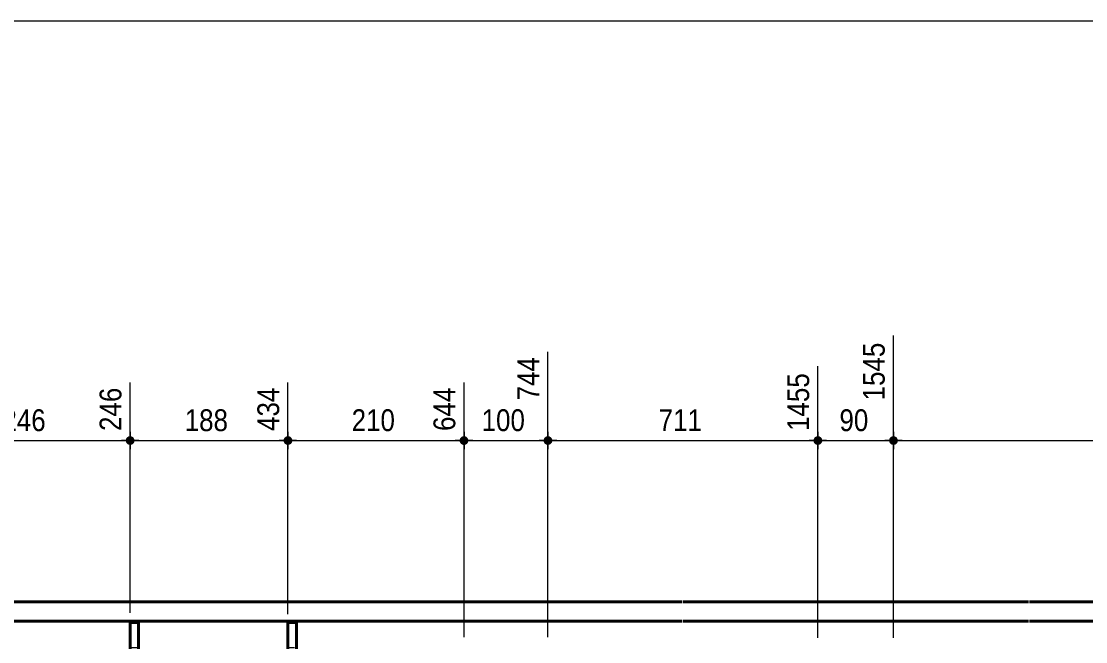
# Model space of a CAD drawing. Header units: millimetres. Extents: x 2 to 584, y 5 to 405.
# Drawn here: x 76.4 to 203.2, y 331.2 to 405 of the extents above; entities that cross this region are included whole.
import ezdxf

# ---------------------------------------------------------------- set-up
doc = ezdxf.new("R2010")
doc.units = ezdxf.units.MM
doc.linetypes.add('CACHE2', pattern=[1.190625, 0.79375, -0.396875])
for name, color, linetype, lineweight in [('Cache', 7, 'Continuous', 0), ('Cotation', 7, 'Continuous', 0), ('Feuille dessin', 5, 'Continuous', 0), ('Piece', 2, 'Continuous', 0)]:
    doc.layers.add(name, color=color, linetype=linetype, lineweight=lineweight)
doc.styles.add('ARIAL', font='ARIAL.TTF')

# ---------------------------------------------------------------- blocks, each defined once
blk = doc.blocks.new('*A19')
at = {"layer": 'Piece', "color": 2, "linetype": 'Continuous', "lineweight": 40}
for p, q in [((155.093762, 335.907446), (64.749763, 335.907446)), ((196.387693, 335.907446), (155.193762, 335.907446)), ((231.920548, 335.907446), (196.487693, 335.907446)), ((65.439763, 333.607446), (155.093762, 333.607446)), ((155.193762, 333.607446), (196.387693, 333.607446)), ((196.487693, 333.607446), (231.920548, 333.607446))]:
    blk.add_line(p, q, dxfattribs=at)
blk = doc.blocks.new('*A25')
at = {"layer": 'Cache', "color": 7, "linetype": 'CACHE2', "lineweight": 20}
for p, q in [((108.182629, 333.447446), (108.182629, 289.367447)), ((108.182629, 333.447446), (109.182629, 333.447446)), ((109.182629, 333.447446), (109.182629, 289.367447)), ((108.182629, 330.447446), (109.182629, 330.447446)), ((109.182629, 292.367447), (108.182629, 292.367447)), ((109.182629, 289.367447), (108.182629, 289.367447))]:
    blk.add_line(p, q, dxfattribs=at)
blk = doc.blocks.new('*A26')
at = {"layer": 'Cache', "color": 7, "linetype": 'CACHE2', "lineweight": 20}
for p, q in [((108.182629, 330.447446), (109.182629, 330.447446)), ((108.182629, 292.367447), (109.182629, 292.367447))]:
    blk.add_line(p, q, dxfattribs=at)
at = {"layer": 'Piece', "color": 2, "linetype": 'Continuous', "lineweight": 40}
for p, q in [((108.182629, 333.447446), (108.182629, 289.367447)), ((109.182629, 333.447446), (108.182629, 333.447446)), ((109.182629, 289.367447), (109.182629, 333.447446)), ((108.182629, 289.367447), (109.182629, 289.367447))]:
    blk.add_line(p, q, dxfattribs=at)
blk = doc.blocks.new('*A27')
at = {"layer": 'Cache', "color": 7, "linetype": 'CACHE2', "lineweight": 20}
for p, q in [((89.390077, 333.447446), (89.390077, 289.367447)), ((89.390077, 333.447446), (90.390077, 333.447446)), ((90.390077, 333.447446), (90.390077, 289.367447)), ((89.390077, 330.447446), (90.390077, 330.447446)), ((90.390077, 292.367447), (89.390077, 292.367447)), ((90.390077, 289.367447), (89.390077, 289.367447))]:
    blk.add_line(p, q, dxfattribs=at)
blk = doc.blocks.new('*A28')
at = {"layer": 'Cache', "color": 7, "linetype": 'CACHE2', "lineweight": 20}
for p, q in [((89.390077, 330.447446), (90.390077, 330.447446)), ((89.390077, 292.367447), (90.390077, 292.367447))]:
    blk.add_line(p, q, dxfattribs=at)
at = {"layer": 'Piece', "color": 2, "linetype": 'Continuous', "lineweight": 40}
for p, q in [((89.390077, 333.447446), (89.390077, 289.367447)), ((90.390077, 333.447446), (89.390077, 333.447446)), ((90.390077, 289.367447), (90.390077, 333.447446)), ((89.390077, 289.367447), (90.390077, 289.367447))]:
    blk.add_line(p, q, dxfattribs=at)
blk = doc.blocks.new('*A63')
at = {"layer": 'Feuille dessin', "linetype": 'Continuous', "lineweight": 0}
blk.add_line((579, 405), (5, 405), dxfattribs=at)
blk = doc.blocks.new('*A69')
at = {"layer": 'Cotation'}
for points in [[(64.72, 254.58), (64.7, 254.58), (64.67, 254.58), (64.65, 254.59), (64.62, 254.59), (64.6, 254.6), (64.57, 254.61), (64.55, 254.62), (64.53, 254.63), (64.5, 254.64), (64.48, 254.65), (64.46, 254.67), (64.44, 254.68), (64.42, 254.7), (64.4, 254.71), (64.38, 254.73), (64.36, 254.75), (64.35, 254.77), (64.33, 254.79), (64.32, 254.81), (64.3, 254.83), (64.29, 254.85), (64.28, 254.88), (64.27, 254.9), (64.26, 254.92), (64.25, 254.95), (64.25, 254.97), (64.24, 255), (64.24, 255.02), (64.23, 255.05), (64.23, 255.07), (64.23, 255.1), (64.23, 255.12), (64.23, 255.15), (64.24, 255.17), (64.24, 255.2), (64.25, 255.22), (64.25, 255.25), (64.26, 255.27), (64.27, 255.3), (64.28, 255.32), (64.29, 255.34), (64.3, 255.37), (64.32, 255.39), (64.33, 255.41), (64.35, 255.43), (64.36, 255.45), (64.38, 255.47), (64.4, 255.48), (64.42, 255.5), (64.44, 255.52), (64.46, 255.53), (64.48, 255.54), (64.5, 255.56), (64.53, 255.57), (64.55, 255.58), (64.57, 255.59), (64.6, 255.6), (64.62, 255.6), (64.65, 255.61), (64.67, 255.61), (64.7, 255.62), (64.72, 255.62), (64.75, 255.62), (64.78, 255.62), (64.8, 255.62), (64.83, 255.61), (64.85, 255.61), (64.88, 255.6), (64.9, 255.6), (64.92, 255.59), (64.95, 255.58), (64.97, 255.57), (64.99, 255.56), (65.02, 255.54), (65.04, 255.53), (65.06, 255.52), (65.08, 255.5), (65.1, 255.48), (65.12, 255.47), (65.14, 255.45), (65.15, 255.43), (65.17, 255.41), (65.18, 255.39), (65.2, 255.37), (65.21, 255.34), (65.22, 255.32), (65.23, 255.3), (65.24, 255.27), (65.25, 255.25), (65.25, 255.22), (65.26, 255.2), (65.26, 255.17), (65.27, 255.15), (65.27, 255.12), (65.27, 255.1), (65.27, 255.07), (65.27, 255.05), (65.26, 255.02), (65.26, 255), (65.25, 254.97), (65.25, 254.95), (65.24, 254.92), (65.23, 254.9), (65.22, 254.88), (65.21, 254.85), (65.2, 254.83), (65.18, 254.81), (65.17, 254.79), (65.15, 254.77), (65.14, 254.75), (65.12, 254.73), (65.1, 254.71), (65.08, 254.7), (65.06, 254.68), (65.04, 254.67), (65.02, 254.65), (64.99, 254.64), (64.97, 254.63), (64.95, 254.62), (64.92, 254.61), (64.9, 254.6), (64.88, 254.59), (64.85, 254.59), (64.83, 254.58), (64.8, 254.58), (64.78, 254.58), (64.75, 254.58)], [(79.42, 254.58), (79.4, 254.58), (79.37, 254.58), (79.35, 254.59), (79.32, 254.59), (79.3, 254.6), (79.27, 254.61), (79.25, 254.62), (79.23, 254.63), (79.2, 254.64), (79.18, 254.65), (79.16, 254.67), (79.14, 254.68), (79.12, 254.7), (79.1, 254.71), (79.08, 254.73), (79.06, 254.75), (79.05, 254.77), (79.03, 254.79), (79.02, 254.81), (79, 254.83), (78.99, 254.85), (78.98, 254.88), (78.97, 254.9), (78.96, 254.92), (78.95, 254.95), (78.95, 254.97), (78.94, 255), (78.94, 255.02), (78.93, 255.05), (78.93, 255.07), (78.93, 255.1), (78.93, 255.12), (78.93, 255.15), (78.94, 255.17), (78.94, 255.2), (78.95, 255.22), (78.95, 255.25), (78.96, 255.27), (78.97, 255.3), (78.98, 255.32), (78.99, 255.34), (79, 255.37), (79.02, 255.39), (79.03, 255.41), (79.05, 255.43), (79.06, 255.45), (79.08, 255.47), (79.1, 255.48), (79.12, 255.5), (79.14, 255.52), (79.16, 255.53), (79.18, 255.54), (79.2, 255.56), (79.23, 255.57), (79.25, 255.58), (79.27, 255.59), (79.3, 255.6), (79.32, 255.6), (79.35, 255.61), (79.37, 255.61), (79.4, 255.62), (79.42, 255.62), (79.45, 255.62), (79.48, 255.62), (79.5, 255.62), (79.53, 255.61), (79.55, 255.61), (79.58, 255.6), (79.6, 255.6), (79.62, 255.59), (79.65, 255.58), (79.67, 255.57), (79.69, 255.56), (79.72, 255.54), (79.74, 255.53), (79.76, 255.52), (79.78, 255.5), (79.8, 255.48), (79.82, 255.47), (79.84, 255.45), (79.85, 255.43), (79.87, 255.41), (79.88, 255.39), (79.9, 255.37), (79.91, 255.34), (79.92, 255.32), (79.93, 255.3), (79.94, 255.27), (79.95, 255.25), (79.95, 255.22), (79.96, 255.2), (79.96, 255.17), (79.97, 255.15), (79.97, 255.12), (79.97, 255.1), (79.97, 255.07), (79.97, 255.05), (79.96, 255.02), (79.96, 255), (79.95, 254.97), (79.95, 254.95), (79.94, 254.92), (79.93, 254.9), (79.92, 254.88), (79.91, 254.85), (79.9, 254.83), (79.88, 254.81), (79.87, 254.79), (79.85, 254.77), (79.84, 254.75), (79.82, 254.73), (79.8, 254.71), (79.78, 254.7), (79.76, 254.68), (79.74, 254.67), (79.72, 254.65), (79.69, 254.64), (79.67, 254.63), (79.65, 254.62), (79.62, 254.61), (79.6, 254.6), (79.58, 254.59), (79.55, 254.59), (79.53, 254.58), (79.5, 254.58), (79.48, 254.58), (79.45, 254.58)]]:
    blk.add_hatch(color=256, dxfattribs=at).paths.add_polyline_path(points, flags=17)
at = {"layer": 'Cotation', "linetype": 'Continuous', "lineweight": 0}
for p, q in [((64.75, 334.91), (64.75, 252.03)), ((79.45, 285.91), (79.45, 248.17)), ((64.75, 256.14), (64.75, 254.06)), ((79.45, 256.14), (79.45, 254.06)), ((65.79, 255.1), (63.71, 255.1)), ((64.75, 255.1), (63.71, 255.1)), ((64.75, 255.1), (79.45, 255.1)), ((80.49, 255.1), (78.41, 255.1)), ((79.45, 255.1), (80.49, 255.1))]:
    blk.add_line(p, q, dxfattribs=at)
at = {"layer": 'Cotation'}
for p in [(64.75, 255.1), (79.45, 255.1)]:
    blk.add_point(p, dxfattribs=at)
at = {"layer": 'Cotation', "style": 'ARIAL', "width": 0.85}
blk.add_text('147', height=2.6, dxfattribs=at).set_placement((69.21, 256.22))
for s, p in [('0', (63.71, 252.03)), ('147', (78.41, 248.17))]:
    blk.add_text(s, height=2.6, rotation=90.0002, dxfattribs=at).set_placement(p)
blk = doc.blocks.new('*A70')
at = {"layer": 'Cotation'}
for points in [[(64.72, 354.58), (64.7, 354.58), (64.67, 354.58), (64.65, 354.59), (64.62, 354.59), (64.6, 354.6), (64.57, 354.61), (64.55, 354.62), (64.53, 354.63), (64.5, 354.64), (64.48, 354.65), (64.46, 354.67), (64.44, 354.68), (64.42, 354.7), (64.4, 354.71), (64.38, 354.73), (64.36, 354.75), (64.35, 354.77), (64.33, 354.79), (64.32, 354.81), (64.3, 354.83), (64.29, 354.85), (64.28, 354.88), (64.27, 354.9), (64.26, 354.92), (64.25, 354.95), (64.25, 354.97), (64.24, 355), (64.24, 355.02), (64.23, 355.05), (64.23, 355.07), (64.23, 355.1), (64.23, 355.12), (64.23, 355.15), (64.24, 355.17), (64.24, 355.2), (64.25, 355.22), (64.25, 355.25), (64.26, 355.27), (64.27, 355.3), (64.28, 355.32), (64.29, 355.34), (64.3, 355.37), (64.32, 355.39), (64.33, 355.41), (64.35, 355.43), (64.36, 355.45), (64.38, 355.47), (64.4, 355.48), (64.42, 355.5), (64.44, 355.52), (64.46, 355.53), (64.48, 355.54), (64.5, 355.56), (64.53, 355.57), (64.55, 355.58), (64.57, 355.59), (64.6, 355.6), (64.62, 355.6), (64.65, 355.61), (64.67, 355.61), (64.7, 355.62), (64.72, 355.62), (64.75, 355.62), (64.78, 355.62), (64.8, 355.62), (64.83, 355.61), (64.85, 355.61), (64.88, 355.6), (64.9, 355.6), (64.92, 355.59), (64.95, 355.58), (64.97, 355.57), (64.99, 355.56), (65.02, 355.54), (65.04, 355.53), (65.06, 355.52), (65.08, 355.5), (65.1, 355.48), (65.12, 355.47), (65.14, 355.45), (65.15, 355.43), (65.17, 355.41), (65.18, 355.39), (65.2, 355.37), (65.21, 355.34), (65.22, 355.32), (65.23, 355.3), (65.24, 355.27), (65.25, 355.25), (65.25, 355.22), (65.26, 355.2), (65.26, 355.17), (65.27, 355.15), (65.27, 355.12), (65.27, 355.1), (65.27, 355.07), (65.27, 355.05), (65.26, 355.02), (65.26, 355), (65.25, 354.97), (65.25, 354.95), (65.24, 354.92), (65.23, 354.9), (65.22, 354.88), (65.21, 354.85), (65.2, 354.83), (65.18, 354.81), (65.17, 354.79), (65.15, 354.77), (65.14, 354.75), (65.12, 354.73), (65.1, 354.71), (65.08, 354.7), (65.06, 354.68), (65.04, 354.67), (65.02, 354.65), (64.99, 354.64), (64.97, 354.63), (64.95, 354.62), (64.92, 354.61), (64.9, 354.6), (64.88, 354.59), (64.85, 354.59), (64.83, 354.58), (64.8, 354.58), (64.78, 354.58), (64.75, 354.58)], [(89.36, 354.58), (89.34, 354.58), (89.31, 354.58), (89.29, 354.59), (89.26, 354.59), (89.24, 354.6), (89.21, 354.61), (89.19, 354.62), (89.17, 354.63), (89.14, 354.64), (89.12, 354.65), (89.1, 354.67), (89.08, 354.68), (89.06, 354.7), (89.04, 354.71), (89.02, 354.73), (89, 354.75), (88.99, 354.77), (88.97, 354.79), (88.96, 354.81), (88.94, 354.83), (88.93, 354.85), (88.92, 354.88), (88.91, 354.9), (88.9, 354.92), (88.89, 354.95), (88.89, 354.97), (88.88, 355), (88.88, 355.02), (88.87, 355.05), (88.87, 355.07), (88.87, 355.1), (88.87, 355.12), (88.87, 355.15), (88.88, 355.17), (88.88, 355.2), (88.89, 355.22), (88.89, 355.25), (88.9, 355.27), (88.91, 355.3), (88.92, 355.32), (88.93, 355.34), (88.94, 355.37), (88.96, 355.39), (88.97, 355.41), (88.99, 355.43), (89, 355.45), (89.02, 355.47), (89.04, 355.48), (89.06, 355.5), (89.08, 355.52), (89.1, 355.53), (89.12, 355.54), (89.14, 355.56), (89.17, 355.57), (89.19, 355.58), (89.21, 355.59), (89.24, 355.6), (89.26, 355.6), (89.29, 355.61), (89.31, 355.61), (89.34, 355.62), (89.36, 355.62), (89.39, 355.62), (89.42, 355.62), (89.44, 355.62), (89.47, 355.61), (89.49, 355.61), (89.52, 355.6), (89.54, 355.6), (89.57, 355.59), (89.59, 355.58), (89.61, 355.57), (89.64, 355.56), (89.66, 355.54), (89.68, 355.53), (89.7, 355.52), (89.72, 355.5), (89.74, 355.48), (89.76, 355.47), (89.78, 355.45), (89.79, 355.43), (89.81, 355.41), (89.82, 355.39), (89.84, 355.37), (89.85, 355.34), (89.86, 355.32), (89.87, 355.3), (89.88, 355.27), (89.89, 355.25), (89.89, 355.22), (89.9, 355.2), (89.9, 355.17), (89.91, 355.15), (89.91, 355.12), (89.91, 355.1), (89.91, 355.07), (89.91, 355.05), (89.9, 355.02), (89.9, 355), (89.89, 354.97), (89.89, 354.95), (89.88, 354.92), (89.87, 354.9), (89.86, 354.88), (89.85, 354.85), (89.84, 354.83), (89.82, 354.81), (89.81, 354.79), (89.79, 354.77), (89.78, 354.75), (89.76, 354.73), (89.74, 354.71), (89.72, 354.7), (89.7, 354.68), (89.68, 354.67), (89.66, 354.65), (89.64, 354.64), (89.61, 354.63), (89.59, 354.62), (89.57, 354.61), (89.54, 354.6), (89.52, 354.59), (89.49, 354.59), (89.47, 354.58), (89.44, 354.58), (89.42, 354.58), (89.39, 354.58)]]:
    blk.add_hatch(color=256, dxfattribs=at).paths.add_polyline_path(points, flags=17)
at = {"layer": 'Cotation', "linetype": 'Continuous', "lineweight": 0}
for p, q in [((89.39, 334.61), (89.39, 362.02)), ((64.75, 336.91), (64.75, 358.17)), ((65.79, 355.1), (63.71, 355.1)), ((64.75, 355.1), (63.71, 355.1)), ((64.75, 356.14), (64.75, 354.06)), ((64.75, 355.1), (89.39, 355.1)), ((90.43, 355.1), (88.35, 355.1)), ((89.39, 356.14), (89.39, 354.06)), ((89.39, 355.1), (90.43, 355.1))]:
    blk.add_line(p, q, dxfattribs=at)
at = {"layer": 'Cotation'}
for p in [(64.75, 355.1), (89.39, 355.1)]:
    blk.add_point(p, dxfattribs=at)
at = {"layer": 'Cotation', "style": 'ARIAL', "width": 0.85}
for s, p in [('246', (88.35, 356.24)), ('0', (63.71, 356.24))]:
    blk.add_text(s, height=2.6, rotation=90.0002, dxfattribs=at).set_placement(p)
blk.add_text('246', height=2.6, dxfattribs=at).set_placement((74.18, 356.22))
blk = doc.blocks.new('*A103')
at = {"layer": 'Cotation'}
for points in [[(89.36, 354.58), (89.34, 354.58), (89.31, 354.58), (89.29, 354.59), (89.26, 354.59), (89.24, 354.6), (89.21, 354.61), (89.19, 354.62), (89.17, 354.63), (89.14, 354.64), (89.12, 354.65), (89.1, 354.67), (89.08, 354.68), (89.06, 354.7), (89.04, 354.71), (89.02, 354.73), (89, 354.75), (88.99, 354.77), (88.97, 354.79), (88.96, 354.81), (88.94, 354.83), (88.93, 354.85), (88.92, 354.88), (88.91, 354.9), (88.9, 354.92), (88.89, 354.95), (88.89, 354.97), (88.88, 355), (88.88, 355.02), (88.87, 355.05), (88.87, 355.07), (88.87, 355.1), (88.87, 355.12), (88.87, 355.15), (88.88, 355.17), (88.88, 355.2), (88.89, 355.22), (88.89, 355.25), (88.9, 355.27), (88.91, 355.3), (88.92, 355.32), (88.93, 355.34), (88.94, 355.37), (88.96, 355.39), (88.97, 355.41), (88.99, 355.43), (89, 355.45), (89.02, 355.47), (89.04, 355.48), (89.06, 355.5), (89.08, 355.52), (89.1, 355.53), (89.12, 355.54), (89.14, 355.56), (89.17, 355.57), (89.19, 355.58), (89.21, 355.59), (89.24, 355.6), (89.26, 355.6), (89.29, 355.61), (89.31, 355.61), (89.34, 355.62), (89.36, 355.62), (89.39, 355.62), (89.42, 355.62), (89.44, 355.62), (89.47, 355.61), (89.49, 355.61), (89.52, 355.6), (89.54, 355.6), (89.57, 355.59), (89.59, 355.58), (89.61, 355.57), (89.64, 355.56), (89.66, 355.54), (89.68, 355.53), (89.7, 355.52), (89.72, 355.5), (89.74, 355.48), (89.76, 355.47), (89.78, 355.45), (89.79, 355.43), (89.81, 355.41), (89.82, 355.39), (89.84, 355.37), (89.85, 355.34), (89.86, 355.32), (89.87, 355.3), (89.88, 355.27), (89.89, 355.25), (89.89, 355.22), (89.9, 355.2), (89.9, 355.17), (89.91, 355.15), (89.91, 355.12), (89.91, 355.1), (89.91, 355.07), (89.91, 355.05), (89.9, 355.02), (89.9, 355), (89.89, 354.97), (89.89, 354.95), (89.88, 354.92), (89.87, 354.9), (89.86, 354.88), (89.85, 354.85), (89.84, 354.83), (89.82, 354.81), (89.81, 354.79), (89.79, 354.77), (89.78, 354.75), (89.76, 354.73), (89.74, 354.71), (89.72, 354.7), (89.7, 354.68), (89.68, 354.67), (89.66, 354.65), (89.64, 354.64), (89.61, 354.63), (89.59, 354.62), (89.57, 354.61), (89.54, 354.6), (89.52, 354.59), (89.49, 354.59), (89.47, 354.58), (89.44, 354.58), (89.42, 354.58), (89.39, 354.58)], [(108.16, 354.58), (108.13, 354.58), (108.11, 354.58), (108.08, 354.59), (108.06, 354.59), (108.03, 354.6), (108.01, 354.61), (107.98, 354.62), (107.96, 354.63), (107.94, 354.64), (107.92, 354.65), (107.89, 354.67), (107.87, 354.68), (107.85, 354.7), (107.83, 354.71), (107.81, 354.73), (107.8, 354.75), (107.78, 354.77), (107.76, 354.79), (107.75, 354.81), (107.74, 354.83), (107.72, 354.85), (107.71, 354.88), (107.7, 354.9), (107.69, 354.92), (107.69, 354.95), (107.68, 354.97), (107.67, 355), (107.67, 355.02), (107.67, 355.05), (107.66, 355.07), (107.66, 355.1), (107.66, 355.12), (107.67, 355.15), (107.67, 355.17), (107.67, 355.2), (107.68, 355.22), (107.69, 355.25), (107.69, 355.27), (107.7, 355.3), (107.71, 355.32), (107.72, 355.34), (107.74, 355.37), (107.75, 355.39), (107.76, 355.41), (107.78, 355.43), (107.8, 355.45), (107.81, 355.47), (107.83, 355.48), (107.85, 355.5), (107.87, 355.52), (107.89, 355.53), (107.92, 355.54), (107.94, 355.56), (107.96, 355.57), (107.98, 355.58), (108.01, 355.59), (108.03, 355.6), (108.06, 355.6), (108.08, 355.61), (108.11, 355.61), (108.13, 355.62), (108.16, 355.62), (108.18, 355.62), (108.21, 355.62), (108.23, 355.62), (108.26, 355.61), (108.28, 355.61), (108.31, 355.6), (108.33, 355.6), (108.36, 355.59), (108.38, 355.58), (108.4, 355.57), (108.43, 355.56), (108.45, 355.54), (108.47, 355.53), (108.49, 355.52), (108.51, 355.5), (108.53, 355.48), (108.55, 355.47), (108.57, 355.45), (108.58, 355.43), (108.6, 355.41), (108.61, 355.39), (108.63, 355.37), (108.64, 355.34), (108.65, 355.32), (108.66, 355.3), (108.67, 355.27), (108.68, 355.25), (108.69, 355.22), (108.69, 355.2), (108.7, 355.17), (108.7, 355.15), (108.7, 355.12), (108.7, 355.1), (108.7, 355.07), (108.7, 355.05), (108.7, 355.02), (108.69, 355), (108.69, 354.97), (108.68, 354.95), (108.67, 354.92), (108.66, 354.9), (108.65, 354.88), (108.64, 354.85), (108.63, 354.83), (108.61, 354.81), (108.6, 354.79), (108.58, 354.77), (108.57, 354.75), (108.55, 354.73), (108.53, 354.71), (108.51, 354.7), (108.49, 354.68), (108.47, 354.67), (108.45, 354.65), (108.43, 354.64), (108.4, 354.63), (108.38, 354.62), (108.36, 354.61), (108.33, 354.6), (108.31, 354.59), (108.28, 354.59), (108.26, 354.58), (108.23, 354.58), (108.21, 354.58), (108.18, 354.58)]]:
    blk.add_hatch(color=256, dxfattribs=at).paths.add_polyline_path(points, flags=17)
at = {"layer": 'Cotation', "linetype": 'Continuous', "lineweight": 0}
for p, q in [((89.39, 334.61), (89.39, 362.02)), ((108.18, 334.45), (108.18, 362.02)), ((90.43, 355.1), (88.35, 355.1)), ((89.39, 355.1), (88.35, 355.1)), ((89.39, 356.14), (89.39, 354.06)), ((89.39, 355.1), (108.18, 355.1)), ((109.22, 355.1), (107.14, 355.1)), ((108.18, 356.14), (108.18, 354.06)), ((108.18, 355.1), (109.22, 355.1))]:
    blk.add_line(p, q, dxfattribs=at)
at = {"layer": 'Cotation'}
for p in [(89.39, 355.1), (108.18, 355.1)]:
    blk.add_point(p, dxfattribs=at)
at = {"layer": 'Cotation', "style": 'ARIAL', "width": 0.85}
blk.add_text('434', height=2.6, rotation=90.0002, dxfattribs=at).set_placement((107.14, 356.24))
blk.add_text('188', height=2.6, dxfattribs=at).set_placement((95.89, 356.22))
blk = doc.blocks.new('*A104')
at = {"layer": 'Cotation'}
for points in [[(108.16, 354.58), (108.13, 354.58), (108.11, 354.58), (108.08, 354.59), (108.06, 354.59), (108.03, 354.6), (108.01, 354.61), (107.98, 354.62), (107.96, 354.63), (107.94, 354.64), (107.92, 354.65), (107.89, 354.67), (107.87, 354.68), (107.85, 354.7), (107.83, 354.71), (107.81, 354.73), (107.8, 354.75), (107.78, 354.77), (107.76, 354.79), (107.75, 354.81), (107.74, 354.83), (107.72, 354.85), (107.71, 354.88), (107.7, 354.9), (107.69, 354.92), (107.69, 354.95), (107.68, 354.97), (107.67, 355), (107.67, 355.02), (107.67, 355.05), (107.66, 355.07), (107.66, 355.1), (107.66, 355.12), (107.67, 355.15), (107.67, 355.17), (107.67, 355.2), (107.68, 355.22), (107.69, 355.25), (107.69, 355.27), (107.7, 355.3), (107.71, 355.32), (107.72, 355.34), (107.74, 355.37), (107.75, 355.39), (107.76, 355.41), (107.78, 355.43), (107.8, 355.45), (107.81, 355.47), (107.83, 355.48), (107.85, 355.5), (107.87, 355.52), (107.89, 355.53), (107.92, 355.54), (107.94, 355.56), (107.96, 355.57), (107.98, 355.58), (108.01, 355.59), (108.03, 355.6), (108.06, 355.6), (108.08, 355.61), (108.11, 355.61), (108.13, 355.62), (108.16, 355.62), (108.18, 355.62), (108.21, 355.62), (108.23, 355.62), (108.26, 355.61), (108.28, 355.61), (108.31, 355.6), (108.33, 355.6), (108.36, 355.59), (108.38, 355.58), (108.4, 355.57), (108.43, 355.56), (108.45, 355.54), (108.47, 355.53), (108.49, 355.52), (108.51, 355.5), (108.53, 355.48), (108.55, 355.47), (108.57, 355.45), (108.58, 355.43), (108.6, 355.41), (108.61, 355.39), (108.63, 355.37), (108.64, 355.34), (108.65, 355.32), (108.66, 355.3), (108.67, 355.27), (108.68, 355.25), (108.69, 355.22), (108.69, 355.2), (108.7, 355.17), (108.7, 355.15), (108.7, 355.12), (108.7, 355.1), (108.7, 355.07), (108.7, 355.05), (108.7, 355.02), (108.69, 355), (108.69, 354.97), (108.68, 354.95), (108.67, 354.92), (108.66, 354.9), (108.65, 354.88), (108.64, 354.85), (108.63, 354.83), (108.61, 354.81), (108.6, 354.79), (108.58, 354.77), (108.57, 354.75), (108.55, 354.73), (108.53, 354.71), (108.51, 354.7), (108.49, 354.68), (108.47, 354.67), (108.45, 354.65), (108.43, 354.64), (108.4, 354.63), (108.38, 354.62), (108.36, 354.61), (108.33, 354.6), (108.31, 354.59), (108.28, 354.59), (108.26, 354.58), (108.23, 354.58), (108.21, 354.58), (108.18, 354.58)], [(129.12, 354.58), (129.09, 354.58), (129.07, 354.58), (129.04, 354.59), (129.02, 354.59), (128.99, 354.6), (128.97, 354.61), (128.95, 354.62), (128.92, 354.63), (128.9, 354.64), (128.88, 354.65), (128.86, 354.67), (128.84, 354.68), (128.82, 354.7), (128.8, 354.71), (128.78, 354.73), (128.76, 354.75), (128.74, 354.77), (128.73, 354.79), (128.71, 354.81), (128.7, 354.83), (128.69, 354.85), (128.68, 354.88), (128.66, 354.9), (128.66, 354.92), (128.65, 354.95), (128.64, 354.97), (128.64, 355), (128.63, 355.02), (128.63, 355.05), (128.63, 355.07), (128.63, 355.1), (128.63, 355.12), (128.63, 355.15), (128.63, 355.17), (128.64, 355.2), (128.64, 355.22), (128.65, 355.25), (128.66, 355.27), (128.66, 355.3), (128.68, 355.32), (128.69, 355.34), (128.7, 355.37), (128.71, 355.39), (128.73, 355.41), (128.74, 355.43), (128.76, 355.45), (128.78, 355.47), (128.8, 355.48), (128.82, 355.5), (128.84, 355.52), (128.86, 355.53), (128.88, 355.54), (128.9, 355.56), (128.92, 355.57), (128.95, 355.58), (128.97, 355.59), (128.99, 355.6), (129.02, 355.6), (129.04, 355.61), (129.07, 355.61), (129.09, 355.62), (129.12, 355.62), (129.15, 355.62), (129.17, 355.62), (129.2, 355.62), (129.22, 355.61), (129.25, 355.61), (129.27, 355.6), (129.3, 355.6), (129.32, 355.59), (129.34, 355.58), (129.37, 355.57), (129.39, 355.56), (129.41, 355.54), (129.43, 355.53), (129.45, 355.52), (129.48, 355.5), (129.49, 355.48), (129.51, 355.47), (129.53, 355.45), (129.55, 355.43), (129.56, 355.41), (129.58, 355.39), (129.59, 355.37), (129.6, 355.34), (129.62, 355.32), (129.63, 355.3), (129.63, 355.27), (129.64, 355.25), (129.65, 355.22), (129.66, 355.2), (129.66, 355.17), (129.66, 355.15), (129.66, 355.12), (129.67, 355.1), (129.66, 355.07), (129.66, 355.05), (129.66, 355.02), (129.66, 355), (129.65, 354.97), (129.64, 354.95), (129.63, 354.92), (129.63, 354.9), (129.62, 354.88), (129.6, 354.85), (129.59, 354.83), (129.58, 354.81), (129.56, 354.79), (129.55, 354.77), (129.53, 354.75), (129.51, 354.73), (129.49, 354.71), (129.48, 354.7), (129.45, 354.68), (129.43, 354.67), (129.41, 354.65), (129.39, 354.64), (129.37, 354.63), (129.34, 354.62), (129.32, 354.61), (129.3, 354.6), (129.27, 354.59), (129.25, 354.59), (129.22, 354.58), (129.2, 354.58), (129.17, 354.58), (129.15, 354.58)]]:
    blk.add_hatch(color=256, dxfattribs=at).paths.add_polyline_path(points, flags=17)
at = {"layer": 'Cotation', "linetype": 'Continuous', "lineweight": 0}
for p, q in [((108.18, 334.45), (108.18, 362.02)), ((129.15, 331.71), (129.15, 362.02)), ((109.22, 355.1), (107.14, 355.1)), ((108.18, 355.1), (107.14, 355.1)), ((108.18, 356.14), (108.18, 354.06)), ((108.18, 355.1), (129.15, 355.1)), ((130.19, 355.1), (128.11, 355.1)), ((129.15, 356.14), (129.15, 354.06)), ((129.15, 355.1), (130.19, 355.1))]:
    blk.add_line(p, q, dxfattribs=at)
at = {"layer": 'Cotation'}
for p in [(108.18, 355.1), (129.15, 355.1)]:
    blk.add_point(p, dxfattribs=at)
at = {"layer": 'Cotation', "style": 'ARIAL', "width": 0.85}
blk.add_text('644', height=2.6, rotation=90.0002, dxfattribs=at).set_placement((128.11, 356.24))
blk.add_text('210', height=2.6, dxfattribs=at).set_placement((115.77, 356.22))
blk = doc.blocks.new('*A105')
at = {"layer": 'Cotation'}
for points in [[(129.12, 354.58), (129.09, 354.58), (129.07, 354.58), (129.04, 354.59), (129.02, 354.59), (128.99, 354.6), (128.97, 354.61), (128.95, 354.62), (128.92, 354.63), (128.9, 354.64), (128.88, 354.65), (128.86, 354.67), (128.84, 354.68), (128.82, 354.7), (128.8, 354.71), (128.78, 354.73), (128.76, 354.75), (128.74, 354.77), (128.73, 354.79), (128.71, 354.81), (128.7, 354.83), (128.69, 354.85), (128.68, 354.88), (128.66, 354.9), (128.66, 354.92), (128.65, 354.95), (128.64, 354.97), (128.64, 355), (128.63, 355.02), (128.63, 355.05), (128.63, 355.07), (128.63, 355.1), (128.63, 355.12), (128.63, 355.15), (128.63, 355.17), (128.64, 355.2), (128.64, 355.22), (128.65, 355.25), (128.66, 355.27), (128.66, 355.3), (128.68, 355.32), (128.69, 355.34), (128.7, 355.37), (128.71, 355.39), (128.73, 355.41), (128.74, 355.43), (128.76, 355.45), (128.78, 355.47), (128.8, 355.48), (128.82, 355.5), (128.84, 355.52), (128.86, 355.53), (128.88, 355.54), (128.9, 355.56), (128.92, 355.57), (128.95, 355.58), (128.97, 355.59), (128.99, 355.6), (129.02, 355.6), (129.04, 355.61), (129.07, 355.61), (129.09, 355.62), (129.12, 355.62), (129.15, 355.62), (129.17, 355.62), (129.2, 355.62), (129.22, 355.61), (129.25, 355.61), (129.27, 355.6), (129.3, 355.6), (129.32, 355.59), (129.34, 355.58), (129.37, 355.57), (129.39, 355.56), (129.41, 355.54), (129.43, 355.53), (129.45, 355.52), (129.48, 355.5), (129.49, 355.48), (129.51, 355.47), (129.53, 355.45), (129.55, 355.43), (129.56, 355.41), (129.58, 355.39), (129.59, 355.37), (129.6, 355.34), (129.62, 355.32), (129.63, 355.3), (129.63, 355.27), (129.64, 355.25), (129.65, 355.22), (129.66, 355.2), (129.66, 355.17), (129.66, 355.15), (129.66, 355.12), (129.67, 355.1), (129.66, 355.07), (129.66, 355.05), (129.66, 355.02), (129.66, 355), (129.65, 354.97), (129.64, 354.95), (129.63, 354.92), (129.63, 354.9), (129.62, 354.88), (129.6, 354.85), (129.59, 354.83), (129.58, 354.81), (129.56, 354.79), (129.55, 354.77), (129.53, 354.75), (129.51, 354.73), (129.49, 354.71), (129.48, 354.7), (129.45, 354.68), (129.43, 354.67), (129.41, 354.65), (129.39, 354.64), (129.37, 354.63), (129.34, 354.62), (129.32, 354.61), (129.3, 354.6), (129.27, 354.59), (129.25, 354.59), (129.22, 354.58), (129.2, 354.58), (129.17, 354.58), (129.15, 354.58)], [(139.12, 354.58), (139.09, 354.58), (139.07, 354.58), (139.04, 354.59), (139.02, 354.59), (138.99, 354.6), (138.97, 354.61), (138.95, 354.62), (138.92, 354.63), (138.9, 354.64), (138.88, 354.65), (138.86, 354.67), (138.84, 354.68), (138.82, 354.7), (138.8, 354.71), (138.78, 354.73), (138.76, 354.75), (138.74, 354.77), (138.73, 354.79), (138.71, 354.81), (138.7, 354.83), (138.69, 354.85), (138.68, 354.88), (138.66, 354.9), (138.66, 354.92), (138.65, 354.95), (138.64, 354.97), (138.64, 355), (138.63, 355.02), (138.63, 355.05), (138.63, 355.07), (138.63, 355.1), (138.63, 355.12), (138.63, 355.15), (138.63, 355.17), (138.64, 355.2), (138.64, 355.22), (138.65, 355.25), (138.66, 355.27), (138.66, 355.3), (138.68, 355.32), (138.69, 355.34), (138.7, 355.37), (138.71, 355.39), (138.73, 355.41), (138.74, 355.43), (138.76, 355.45), (138.78, 355.47), (138.8, 355.48), (138.82, 355.5), (138.84, 355.52), (138.86, 355.53), (138.88, 355.54), (138.9, 355.56), (138.92, 355.57), (138.95, 355.58), (138.97, 355.59), (138.99, 355.6), (139.02, 355.6), (139.04, 355.61), (139.07, 355.61), (139.09, 355.62), (139.12, 355.62), (139.15, 355.62), (139.17, 355.62), (139.2, 355.62), (139.22, 355.61), (139.25, 355.61), (139.27, 355.6), (139.3, 355.6), (139.32, 355.59), (139.34, 355.58), (139.37, 355.57), (139.39, 355.56), (139.41, 355.54), (139.43, 355.53), (139.45, 355.52), (139.48, 355.5), (139.49, 355.48), (139.51, 355.47), (139.53, 355.45), (139.55, 355.43), (139.56, 355.41), (139.58, 355.39), (139.59, 355.37), (139.6, 355.34), (139.62, 355.32), (139.63, 355.3), (139.63, 355.27), (139.64, 355.25), (139.65, 355.22), (139.66, 355.2), (139.66, 355.17), (139.66, 355.15), (139.66, 355.12), (139.67, 355.1), (139.66, 355.07), (139.66, 355.05), (139.66, 355.02), (139.66, 355), (139.65, 354.97), (139.64, 354.95), (139.63, 354.92), (139.63, 354.9), (139.62, 354.88), (139.6, 354.85), (139.59, 354.83), (139.58, 354.81), (139.56, 354.79), (139.55, 354.77), (139.53, 354.75), (139.51, 354.73), (139.49, 354.71), (139.48, 354.7), (139.45, 354.68), (139.43, 354.67), (139.41, 354.65), (139.39, 354.64), (139.37, 354.63), (139.34, 354.62), (139.32, 354.61), (139.3, 354.6), (139.27, 354.59), (139.25, 354.59), (139.22, 354.58), (139.2, 354.58), (139.17, 354.58), (139.15, 354.58)]]:
    blk.add_hatch(color=256, dxfattribs=at).paths.add_polyline_path(points, flags=17)
at = {"layer": 'Cotation', "linetype": 'Continuous', "lineweight": 0}
for p, q in [((139.15, 331.71), (139.15, 365.66)), ((129.15, 331.71), (129.15, 362.02)), ((130.19, 355.1), (128.11, 355.1)), ((129.15, 355.1), (128.11, 355.1)), ((129.15, 356.14), (129.15, 354.06)), ((129.15, 355.1), (139.15, 355.1)), ((140.19, 355.1), (138.11, 355.1)), ((139.15, 356.14), (139.15, 354.06)), ((139.15, 355.1), (140.19, 355.1))]:
    blk.add_line(p, q, dxfattribs=at)
at = {"layer": 'Cotation'}
for p in [(129.15, 355.1), (139.15, 355.1)]:
    blk.add_point(p, dxfattribs=at)
at = {"layer": 'Cotation', "style": 'ARIAL', "width": 0.85}
blk.add_text('744', height=2.6, rotation=90.0002, dxfattribs=at).set_placement((138.11, 359.88))
blk.add_text('100', height=2.6, dxfattribs=at).set_placement((131.25, 356.22))
blk = doc.blocks.new('*A106')
at = {"layer": 'Cotation'}
for points in [[(139.12, 354.58), (139.09, 354.58), (139.07, 354.58), (139.04, 354.59), (139.02, 354.59), (138.99, 354.6), (138.97, 354.61), (138.95, 354.62), (138.92, 354.63), (138.9, 354.64), (138.88, 354.65), (138.86, 354.67), (138.84, 354.68), (138.82, 354.7), (138.8, 354.71), (138.78, 354.73), (138.76, 354.75), (138.74, 354.77), (138.73, 354.79), (138.71, 354.81), (138.7, 354.83), (138.69, 354.85), (138.68, 354.88), (138.66, 354.9), (138.66, 354.92), (138.65, 354.95), (138.64, 354.97), (138.64, 355), (138.63, 355.02), (138.63, 355.05), (138.63, 355.07), (138.63, 355.1), (138.63, 355.12), (138.63, 355.15), (138.63, 355.17), (138.64, 355.2), (138.64, 355.22), (138.65, 355.25), (138.66, 355.27), (138.66, 355.3), (138.68, 355.32), (138.69, 355.34), (138.7, 355.37), (138.71, 355.39), (138.73, 355.41), (138.74, 355.43), (138.76, 355.45), (138.78, 355.47), (138.8, 355.48), (138.82, 355.5), (138.84, 355.52), (138.86, 355.53), (138.88, 355.54), (138.9, 355.56), (138.92, 355.57), (138.95, 355.58), (138.97, 355.59), (138.99, 355.6), (139.02, 355.6), (139.04, 355.61), (139.07, 355.61), (139.09, 355.62), (139.12, 355.62), (139.15, 355.62), (139.17, 355.62), (139.2, 355.62), (139.22, 355.61), (139.25, 355.61), (139.27, 355.6), (139.3, 355.6), (139.32, 355.59), (139.34, 355.58), (139.37, 355.57), (139.39, 355.56), (139.41, 355.54), (139.43, 355.53), (139.45, 355.52), (139.48, 355.5), (139.49, 355.48), (139.51, 355.47), (139.53, 355.45), (139.55, 355.43), (139.56, 355.41), (139.58, 355.39), (139.59, 355.37), (139.6, 355.34), (139.62, 355.32), (139.63, 355.3), (139.63, 355.27), (139.64, 355.25), (139.65, 355.22), (139.66, 355.2), (139.66, 355.17), (139.66, 355.15), (139.66, 355.12), (139.67, 355.1), (139.66, 355.07), (139.66, 355.05), (139.66, 355.02), (139.66, 355), (139.65, 354.97), (139.64, 354.95), (139.63, 354.92), (139.63, 354.9), (139.62, 354.88), (139.6, 354.85), (139.59, 354.83), (139.58, 354.81), (139.56, 354.79), (139.55, 354.77), (139.53, 354.75), (139.51, 354.73), (139.49, 354.71), (139.48, 354.7), (139.45, 354.68), (139.43, 354.67), (139.41, 354.65), (139.39, 354.64), (139.37, 354.63), (139.34, 354.62), (139.32, 354.61), (139.3, 354.6), (139.27, 354.59), (139.25, 354.59), (139.22, 354.58), (139.2, 354.58), (139.17, 354.58), (139.15, 354.58)], [(171.27, 354.58), (171.24, 354.58), (171.21, 354.58), (171.19, 354.59), (171.16, 354.59), (171.14, 354.6), (171.12, 354.61), (171.09, 354.62), (171.07, 354.63), (171.05, 354.64), (171.02, 354.65), (171, 354.67), (170.98, 354.68), (170.96, 354.7), (170.94, 354.71), (170.92, 354.73), (170.91, 354.75), (170.89, 354.77), (170.87, 354.79), (170.86, 354.81), (170.84, 354.83), (170.83, 354.85), (170.82, 354.88), (170.81, 354.9), (170.8, 354.92), (170.79, 354.95), (170.79, 354.97), (170.78, 355), (170.78, 355.02), (170.77, 355.05), (170.77, 355.07), (170.77, 355.1), (170.77, 355.12), (170.77, 355.15), (170.78, 355.17), (170.78, 355.2), (170.79, 355.22), (170.79, 355.25), (170.8, 355.27), (170.81, 355.3), (170.82, 355.32), (170.83, 355.34), (170.84, 355.37), (170.86, 355.39), (170.87, 355.41), (170.89, 355.43), (170.91, 355.45), (170.92, 355.47), (170.94, 355.48), (170.96, 355.5), (170.98, 355.52), (171, 355.53), (171.02, 355.54), (171.05, 355.56), (171.07, 355.57), (171.09, 355.58), (171.12, 355.59), (171.14, 355.6), (171.16, 355.6), (171.19, 355.61), (171.21, 355.61), (171.24, 355.62), (171.27, 355.62), (171.29, 355.62), (171.32, 355.62), (171.34, 355.62), (171.37, 355.61), (171.39, 355.61), (171.42, 355.6), (171.44, 355.6), (171.47, 355.59), (171.49, 355.58), (171.51, 355.57), (171.54, 355.56), (171.56, 355.54), (171.58, 355.53), (171.6, 355.52), (171.62, 355.5), (171.64, 355.48), (171.66, 355.47), (171.68, 355.45), (171.69, 355.43), (171.71, 355.41), (171.72, 355.39), (171.74, 355.37), (171.75, 355.34), (171.76, 355.32), (171.77, 355.3), (171.78, 355.27), (171.79, 355.25), (171.8, 355.22), (171.8, 355.2), (171.81, 355.17), (171.81, 355.15), (171.81, 355.12), (171.81, 355.1), (171.81, 355.07), (171.81, 355.05), (171.81, 355.02), (171.8, 355), (171.8, 354.97), (171.79, 354.95), (171.78, 354.92), (171.77, 354.9), (171.76, 354.88), (171.75, 354.85), (171.74, 354.83), (171.72, 354.81), (171.71, 354.79), (171.69, 354.77), (171.68, 354.75), (171.66, 354.73), (171.64, 354.71), (171.62, 354.7), (171.6, 354.68), (171.58, 354.67), (171.56, 354.65), (171.54, 354.64), (171.51, 354.63), (171.49, 354.62), (171.47, 354.61), (171.44, 354.6), (171.42, 354.59), (171.39, 354.59), (171.37, 354.58), (171.34, 354.58), (171.32, 354.58), (171.29, 354.58)]]:
    blk.add_hatch(color=256, dxfattribs=at).paths.add_polyline_path(points, flags=17)
at = {"layer": 'Cotation', "linetype": 'Continuous', "lineweight": 0}
for p, q in [((139.15, 331.71), (139.15, 365.66)), ((171.29, 331.61), (171.29, 363.95)), ((140.19, 355.1), (138.11, 355.1)), ((139.15, 355.1), (138.11, 355.1)), ((139.15, 356.14), (139.15, 354.06)), ((139.15, 355.1), (171.29, 355.1)), ((172.33, 355.1), (170.25, 355.1)), ((171.29, 356.14), (171.29, 354.06)), ((171.29, 355.1), (172.33, 355.1))]:
    blk.add_line(p, q, dxfattribs=at)
at = {"layer": 'Cotation'}
for p in [(139.15, 355.1), (171.29, 355.1)]:
    blk.add_point(p, dxfattribs=at)
at = {"layer": 'Cotation', "style": 'ARIAL', "width": 0.85}
blk.add_text('1455', height=2.6, rotation=90.0002, dxfattribs=at).set_placement((170.25, 356.24))
blk.add_text('711', height=2.6, dxfattribs=at).set_placement((152.33, 356.22))
blk = doc.blocks.new('*A107')
at = {"layer": 'Cotation'}
for points in [[(171.27, 354.58), (171.24, 354.58), (171.21, 354.58), (171.19, 354.59), (171.16, 354.59), (171.14, 354.6), (171.12, 354.61), (171.09, 354.62), (171.07, 354.63), (171.05, 354.64), (171.02, 354.65), (171, 354.67), (170.98, 354.68), (170.96, 354.7), (170.94, 354.71), (170.92, 354.73), (170.91, 354.75), (170.89, 354.77), (170.87, 354.79), (170.86, 354.81), (170.84, 354.83), (170.83, 354.85), (170.82, 354.88), (170.81, 354.9), (170.8, 354.92), (170.79, 354.95), (170.79, 354.97), (170.78, 355), (170.78, 355.02), (170.77, 355.05), (170.77, 355.07), (170.77, 355.1), (170.77, 355.12), (170.77, 355.15), (170.78, 355.17), (170.78, 355.2), (170.79, 355.22), (170.79, 355.25), (170.8, 355.27), (170.81, 355.3), (170.82, 355.32), (170.83, 355.34), (170.84, 355.37), (170.86, 355.39), (170.87, 355.41), (170.89, 355.43), (170.91, 355.45), (170.92, 355.47), (170.94, 355.48), (170.96, 355.5), (170.98, 355.52), (171, 355.53), (171.02, 355.54), (171.05, 355.56), (171.07, 355.57), (171.09, 355.58), (171.12, 355.59), (171.14, 355.6), (171.16, 355.6), (171.19, 355.61), (171.21, 355.61), (171.24, 355.62), (171.27, 355.62), (171.29, 355.62), (171.32, 355.62), (171.34, 355.62), (171.37, 355.61), (171.39, 355.61), (171.42, 355.6), (171.44, 355.6), (171.47, 355.59), (171.49, 355.58), (171.51, 355.57), (171.54, 355.56), (171.56, 355.54), (171.58, 355.53), (171.6, 355.52), (171.62, 355.5), (171.64, 355.48), (171.66, 355.47), (171.68, 355.45), (171.69, 355.43), (171.71, 355.41), (171.72, 355.39), (171.74, 355.37), (171.75, 355.34), (171.76, 355.32), (171.77, 355.3), (171.78, 355.27), (171.79, 355.25), (171.8, 355.22), (171.8, 355.2), (171.81, 355.17), (171.81, 355.15), (171.81, 355.12), (171.81, 355.1), (171.81, 355.07), (171.81, 355.05), (171.81, 355.02), (171.8, 355), (171.8, 354.97), (171.79, 354.95), (171.78, 354.92), (171.77, 354.9), (171.76, 354.88), (171.75, 354.85), (171.74, 354.83), (171.72, 354.81), (171.71, 354.79), (171.69, 354.77), (171.68, 354.75), (171.66, 354.73), (171.64, 354.71), (171.62, 354.7), (171.6, 354.68), (171.58, 354.67), (171.56, 354.65), (171.54, 354.64), (171.51, 354.63), (171.49, 354.62), (171.47, 354.61), (171.44, 354.6), (171.42, 354.59), (171.39, 354.59), (171.37, 354.58), (171.34, 354.58), (171.32, 354.58), (171.29, 354.58)], [(180.27, 354.58), (180.24, 354.58), (180.21, 354.58), (180.19, 354.59), (180.16, 354.59), (180.14, 354.6), (180.12, 354.61), (180.09, 354.62), (180.07, 354.63), (180.05, 354.64), (180.02, 354.65), (180, 354.67), (179.98, 354.68), (179.96, 354.7), (179.94, 354.71), (179.92, 354.73), (179.91, 354.75), (179.89, 354.77), (179.87, 354.79), (179.86, 354.81), (179.84, 354.83), (179.83, 354.85), (179.82, 354.88), (179.81, 354.9), (179.8, 354.92), (179.79, 354.95), (179.79, 354.97), (179.78, 355), (179.78, 355.02), (179.77, 355.05), (179.77, 355.07), (179.77, 355.1), (179.77, 355.12), (179.77, 355.15), (179.78, 355.17), (179.78, 355.2), (179.79, 355.22), (179.79, 355.25), (179.8, 355.27), (179.81, 355.3), (179.82, 355.32), (179.83, 355.34), (179.84, 355.37), (179.86, 355.39), (179.87, 355.41), (179.89, 355.43), (179.91, 355.45), (179.92, 355.47), (179.94, 355.48), (179.96, 355.5), (179.98, 355.52), (180, 355.53), (180.02, 355.54), (180.05, 355.56), (180.07, 355.57), (180.09, 355.58), (180.12, 355.59), (180.14, 355.6), (180.16, 355.6), (180.19, 355.61), (180.21, 355.61), (180.24, 355.62), (180.27, 355.62), (180.29, 355.62), (180.32, 355.62), (180.34, 355.62), (180.37, 355.61), (180.39, 355.61), (180.42, 355.6), (180.44, 355.6), (180.47, 355.59), (180.49, 355.58), (180.51, 355.57), (180.54, 355.56), (180.56, 355.54), (180.58, 355.53), (180.6, 355.52), (180.62, 355.5), (180.64, 355.48), (180.66, 355.47), (180.68, 355.45), (180.69, 355.43), (180.71, 355.41), (180.72, 355.39), (180.74, 355.37), (180.75, 355.34), (180.76, 355.32), (180.77, 355.3), (180.78, 355.27), (180.79, 355.25), (180.8, 355.22), (180.8, 355.2), (180.81, 355.17), (180.81, 355.15), (180.81, 355.12), (180.81, 355.1), (180.81, 355.07), (180.81, 355.05), (180.81, 355.02), (180.8, 355), (180.8, 354.97), (180.79, 354.95), (180.78, 354.92), (180.77, 354.9), (180.76, 354.88), (180.75, 354.85), (180.74, 354.83), (180.72, 354.81), (180.71, 354.79), (180.69, 354.77), (180.68, 354.75), (180.66, 354.73), (180.64, 354.71), (180.62, 354.7), (180.6, 354.68), (180.58, 354.67), (180.56, 354.65), (180.54, 354.64), (180.51, 354.63), (180.49, 354.62), (180.47, 354.61), (180.44, 354.6), (180.42, 354.59), (180.39, 354.59), (180.37, 354.58), (180.34, 354.58), (180.32, 354.58), (180.29, 354.58)]]:
    blk.add_hatch(color=256, dxfattribs=at).paths.add_polyline_path(points, flags=17)
at = {"layer": 'Cotation', "linetype": 'Continuous', "lineweight": 0}
for p, q in [((180.29, 331.61), (180.29, 367.59)), ((171.29, 331.61), (171.29, 363.95)), ((172.33, 355.1), (170.25, 355.1)), ((171.29, 355.1), (170.25, 355.1)), ((171.29, 356.14), (171.29, 354.06)), ((171.29, 355.1), (180.29, 355.1)), ((181.33, 355.1), (179.25, 355.1)), ((180.29, 356.14), (180.29, 354.06)), ((180.29, 355.1), (181.33, 355.1))]:
    blk.add_line(p, q, dxfattribs=at)
at = {"layer": 'Cotation'}
for p in [(171.29, 355.1), (180.29, 355.1)]:
    blk.add_point(p, dxfattribs=at)
at = {"layer": 'Cotation', "style": 'ARIAL', "width": 0.85}
blk.add_text('1545', height=2.6, rotation=90.0002, dxfattribs=at).set_placement((179.25, 359.88))
blk.add_text('90', height=2.6, dxfattribs=at).set_placement((173.86, 356.22))
blk = doc.blocks.new('*A108')
at = {"layer": 'Cotation'}
for points in [[(180.27, 354.58), (180.24, 354.58), (180.21, 354.58), (180.19, 354.59), (180.16, 354.59), (180.14, 354.6), (180.12, 354.61), (180.09, 354.62), (180.07, 354.63), (180.05, 354.64), (180.02, 354.65), (180, 354.67), (179.98, 354.68), (179.96, 354.7), (179.94, 354.71), (179.92, 354.73), (179.91, 354.75), (179.89, 354.77), (179.87, 354.79), (179.86, 354.81), (179.84, 354.83), (179.83, 354.85), (179.82, 354.88), (179.81, 354.9), (179.8, 354.92), (179.79, 354.95), (179.79, 354.97), (179.78, 355), (179.78, 355.02), (179.77, 355.05), (179.77, 355.07), (179.77, 355.1), (179.77, 355.12), (179.77, 355.15), (179.78, 355.17), (179.78, 355.2), (179.79, 355.22), (179.79, 355.25), (179.8, 355.27), (179.81, 355.3), (179.82, 355.32), (179.83, 355.34), (179.84, 355.37), (179.86, 355.39), (179.87, 355.41), (179.89, 355.43), (179.91, 355.45), (179.92, 355.47), (179.94, 355.48), (179.96, 355.5), (179.98, 355.52), (180, 355.53), (180.02, 355.54), (180.05, 355.56), (180.07, 355.57), (180.09, 355.58), (180.12, 355.59), (180.14, 355.6), (180.16, 355.6), (180.19, 355.61), (180.21, 355.61), (180.24, 355.62), (180.27, 355.62), (180.29, 355.62), (180.32, 355.62), (180.34, 355.62), (180.37, 355.61), (180.39, 355.61), (180.42, 355.6), (180.44, 355.6), (180.47, 355.59), (180.49, 355.58), (180.51, 355.57), (180.54, 355.56), (180.56, 355.54), (180.58, 355.53), (180.6, 355.52), (180.62, 355.5), (180.64, 355.48), (180.66, 355.47), (180.68, 355.45), (180.69, 355.43), (180.71, 355.41), (180.72, 355.39), (180.74, 355.37), (180.75, 355.34), (180.76, 355.32), (180.77, 355.3), (180.78, 355.27), (180.79, 355.25), (180.8, 355.22), (180.8, 355.2), (180.81, 355.17), (180.81, 355.15), (180.81, 355.12), (180.81, 355.1), (180.81, 355.07), (180.81, 355.05), (180.81, 355.02), (180.8, 355), (180.8, 354.97), (180.79, 354.95), (180.78, 354.92), (180.77, 354.9), (180.76, 354.88), (180.75, 354.85), (180.74, 354.83), (180.72, 354.81), (180.71, 354.79), (180.69, 354.77), (180.68, 354.75), (180.66, 354.73), (180.64, 354.71), (180.62, 354.7), (180.6, 354.68), (180.58, 354.67), (180.56, 354.65), (180.54, 354.64), (180.51, 354.63), (180.49, 354.62), (180.47, 354.61), (180.44, 354.6), (180.42, 354.59), (180.39, 354.59), (180.37, 354.58), (180.34, 354.58), (180.32, 354.58), (180.29, 354.58)], [(248.09, 354.58), (248.07, 354.58), (248.04, 354.58), (248.02, 354.59), (247.99, 354.59), (247.97, 354.6), (247.94, 354.61), (247.92, 354.62), (247.9, 354.63), (247.87, 354.64), (247.85, 354.65), (247.83, 354.67), (247.81, 354.68), (247.79, 354.7), (247.77, 354.71), (247.75, 354.73), (247.73, 354.75), (247.72, 354.77), (247.7, 354.79), (247.69, 354.81), (247.67, 354.83), (247.66, 354.85), (247.65, 354.88), (247.64, 354.9), (247.63, 354.92), (247.62, 354.95), (247.61, 354.97), (247.61, 355), (247.6, 355.02), (247.6, 355.05), (247.6, 355.07), (247.6, 355.1), (247.6, 355.12), (247.6, 355.15), (247.6, 355.17), (247.61, 355.2), (247.61, 355.22), (247.62, 355.25), (247.63, 355.27), (247.64, 355.3), (247.65, 355.32), (247.66, 355.34), (247.67, 355.37), (247.69, 355.39), (247.7, 355.41), (247.72, 355.43), (247.73, 355.45), (247.75, 355.47), (247.77, 355.48), (247.79, 355.5), (247.81, 355.52), (247.83, 355.53), (247.85, 355.54), (247.87, 355.56), (247.9, 355.57), (247.92, 355.58), (247.94, 355.59), (247.97, 355.6), (247.99, 355.6), (248.02, 355.61), (248.04, 355.61), (248.07, 355.62), (248.09, 355.62), (248.12, 355.62), (248.14, 355.62), (248.17, 355.62), (248.19, 355.61), (248.22, 355.61), (248.24, 355.6), (248.27, 355.6), (248.29, 355.59), (248.32, 355.58), (248.34, 355.57), (248.36, 355.56), (248.38, 355.54), (248.41, 355.53), (248.43, 355.52), (248.45, 355.5), (248.47, 355.48), (248.49, 355.47), (248.5, 355.45), (248.52, 355.43), (248.54, 355.41), (248.55, 355.39), (248.56, 355.37), (248.58, 355.34), (248.59, 355.32), (248.6, 355.3), (248.61, 355.27), (248.62, 355.25), (248.62, 355.22), (248.63, 355.2), (248.63, 355.17), (248.64, 355.15), (248.64, 355.12), (248.64, 355.1), (248.64, 355.07), (248.64, 355.05), (248.63, 355.02), (248.63, 355), (248.62, 354.97), (248.62, 354.95), (248.61, 354.92), (248.6, 354.9), (248.59, 354.88), (248.58, 354.85), (248.56, 354.83), (248.55, 354.81), (248.54, 354.79), (248.52, 354.77), (248.5, 354.75), (248.49, 354.73), (248.47, 354.71), (248.45, 354.7), (248.43, 354.68), (248.41, 354.67), (248.38, 354.65), (248.36, 354.64), (248.34, 354.63), (248.32, 354.62), (248.29, 354.61), (248.27, 354.6), (248.24, 354.59), (248.22, 354.59), (248.19, 354.58), (248.17, 354.58), (248.14, 354.58), (248.12, 354.58)]]:
    blk.add_hatch(color=256, dxfattribs=at).paths.add_polyline_path(points, flags=17)
at = {"layer": 'Cotation', "linetype": 'Continuous', "lineweight": 0}
for p, q in [((180.29, 331.61), (180.29, 367.59)), ((248.12, 331.61), (248.12, 363.95)), ((181.33, 355.1), (179.25, 355.1)), ((180.29, 355.1), (179.25, 355.1)), ((180.29, 356.14), (180.29, 354.06)), ((180.29, 355.1), (248.12, 355.1)), ((249.16, 355.1), (247.08, 355.1)), ((248.12, 356.14), (248.12, 354.06)), ((248.12, 355.1), (249.16, 355.1))]:
    blk.add_line(p, q, dxfattribs=at)
at = {"layer": 'Cotation'}
for p in [(180.29, 355.1), (248.12, 355.1)]:
    blk.add_point(p, dxfattribs=at)
at = {"layer": 'Cotation', "style": 'ARIAL', "width": 0.85}
blk.add_text('3355', height=2.6, rotation=90.0002, dxfattribs=at).set_placement((247.08, 356.24))
blk.add_text('1810', height=2.6, dxfattribs=at).set_placement((210.35, 356.22))

msp = doc.modelspace()

# ---------------------------------------------------------------- block references
at = {"lineweight": 0}
for name in ['*A63', '*A107', '*A108', '*A105', '*A106', '*A70', '*A103', '*A104', '*A19', '*A69', '*A27', '*A28', '*A25', '*A26']:
    msp.add_blockref(name, (0, 0), dxfattribs=at)

doc.saveas('drawing.dxf')
